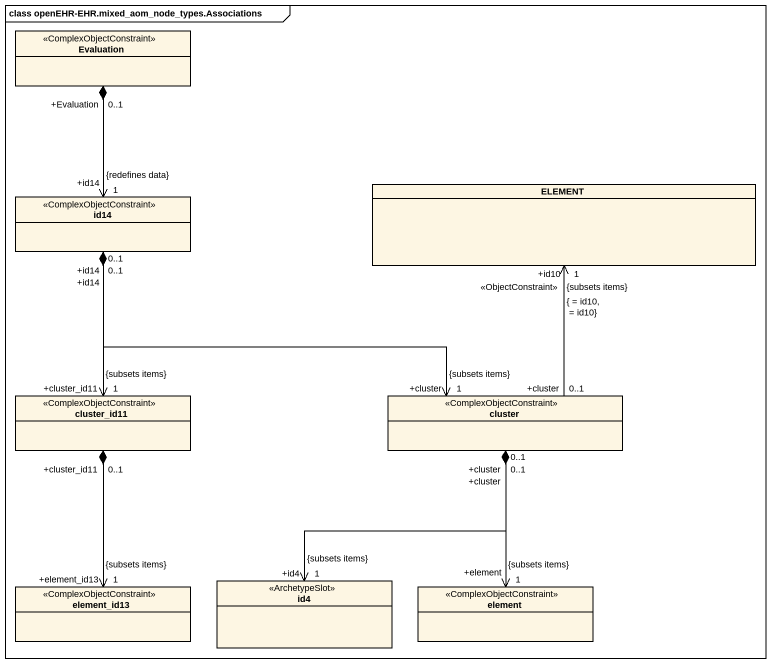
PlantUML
@startuml
mainframe class openEHR-EHR.mixed_aom_node_types.Associations
hide circle
hide empty members
class Evaluation <<ComplexObjectConstraint>>
class ELEMENT
class id14 <<ComplexObjectConstraint>>
class cluster_id11 <<ComplexObjectConstraint>>
class cluster <<ComplexObjectConstraint>>
class id4 <<ArchetypeSlot>>
class element_id13 <<ComplexObjectConstraint>>
class element <<ComplexObjectConstraint>>
Evaluation "+Evaluation\n0..1" *--> "+id14\n1\n{redefines data}" id14
id14 "+id14\n0..1" *--> "+cluster_id11\n1\n{subsets items}" cluster_id11
id14 "+id14\n0..1" *-right-> "+cluster\n1\n{subsets items}" cluster
cluster_id11 "+cluster_id11\n0..1" *--> "+element_id13\n1\n{subsets items}" element_id13
cluster "+cluster\n0..1" -up-> "+id10\n<<ObjectConstraint>>\n1\n{ = id10, = id10}\n{subsets items}" ELEMENT
cluster "+cluster\n0..1" *--> "+id4\n1\n{subsets items}" id4
cluster "+cluster\n0..1" *--> "+element\n1\n{subsets items}" element
@enduml
